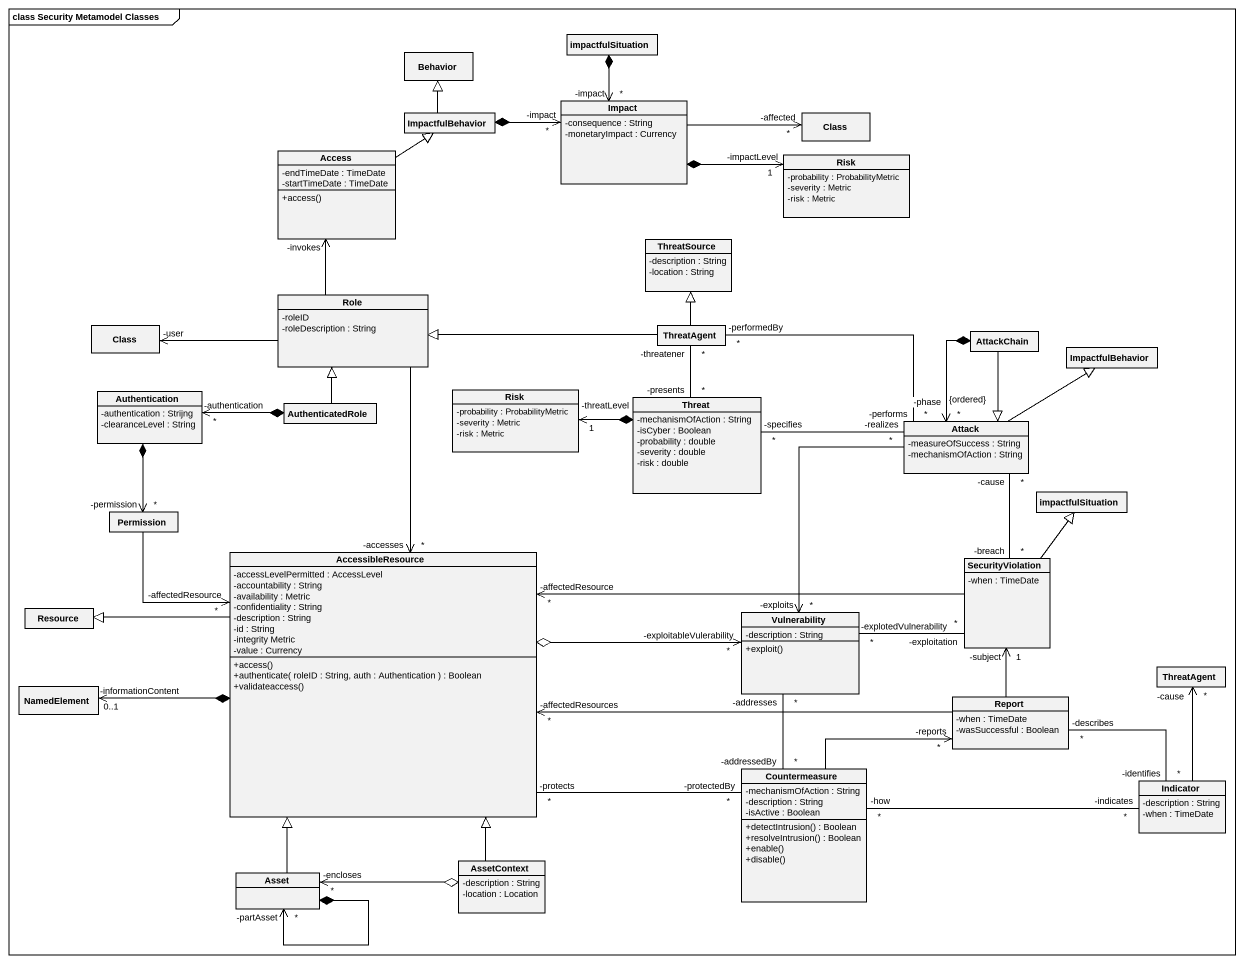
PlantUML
@startuml
mainframe class Security Metamodel Classes
hide circle
hide empty members
skinparam classAttributeIconSize 0
class Behavior
class impactfulSituation
class Impact {
  -consequence : String
  -monetaryImpact : Currency
}
class ImpactfulBehavior
class "Class" as Class_
class Access {
  -endTimeDate : TimeDate
  -startTimeDate : TimeDate
  +access()
}
class Risk {
  -probability : ProbabilityMetric
  -severity : Metric
  -risk : Metric
}
class ThreatSource {
  -description : String
  -location : String
}
class Role {
  -roleID
  -roleDescription : String
}
class "Class" as Class__2
class ThreatAgent
class AttackChain
class "ImpactfulBehavior" as ImpactfulBehavior_2
class Authentication {
  -authentication : Strijng
  -clearanceLevel : String
}
class AuthenticatedRole
class "Risk" as Risk_2 {
  -probability : ProbabilityMetric
  -severity : Metric
  -risk : Metric
}
class Threat {
  -mechanismOfAction : String
  -isCyber : Boolean
  -probability : double
  -severity : double
  -risk : double
}
class Attack {
  -measureOfSuccess : String
  -mechanismOfAction : String
}
class "impactfulSituation" as impactfulSituation_2
class Permission
class AccessibleResource {
  -accessLevelPermitted : AccessLevel
  -accountability : String
  -availability : Metric
  -confidentiality : String
  -description : String
  -id : String
  -integrity Metric
  -value : Currency
  +access()
  +authenticate( roleID : String, auth : Authentication ) : Boolean
  +validateaccess()
}
class SecurityViolation {
  -when : TimeDate
}
class Resource
class Vulnerability {
  -description : String
  +exploit()
}
class NamedElement
class "ThreatAgent" as ThreatAgent_2
class Report {
  -when : TimeDate
  -wasSuccessful : Boolean
}
class Countermeasure {
  -mechanismOfAction : String
  -description : String
  -isActive : Boolean
  +detectIntrusion() : Boolean
  +resolveIntrusion() : Boolean
  +enable()
  +disable()
}
class Indicator {
  -description : String
  -when : TimeDate
}
class Asset
class AssetContext {
  -description : String
  -location : Location
}
impactfulSituation *--> "-impact\n*" Impact
Impact -right-> "-affected\n*" Class_
Impact *-right-> "-impactLevel\n1" Risk
ImpactfulBehavior -up-|> Behavior
ImpactfulBehavior *-right-> "-impact\n*" Impact
Access -up-|> ImpactfulBehavior
Role -up-> "-invokes" Access
Role -left-> "-user" Class__2
Role --> "-accesses\n*" AccessibleResource
ThreatAgent -up-|> ThreatSource
ThreatAgent -left-|> Role
ThreatAgent "-performedBy\n*" -right- "-performs\n*" Attack
AttackChain --|> Attack
AttackChain *--> "*\n-phase\n{ordered}" Attack
Authentication *--> "*\n-permission" Permission
AuthenticatedRole -up-|> Role
AuthenticatedRole *-left-> "-authentication\n*" Authentication
Threat "-presents\n*" -up- "-threatener\n*" ThreatAgent
Threat *-left-> "-threatLevel\n1" Risk_2
Threat "-specifies\n*" -right- "-realizes\n*" Attack
Attack -up-|> ImpactfulBehavior_2
Attack --> "-exploits\n*" Vulnerability
Permission --> "-affectedResource\n*" AccessibleResource
AccessibleResource -left-|> Resource
AccessibleResource o-right-> "-exploitableVulerability\n*" Vulnerability
AccessibleResource *-left-> "-informationContent\n0..1" NamedElement
SecurityViolation "-breach\n*" -up- "-cause\n*" Attack
SecurityViolation -up-|> impactfulSituation_2
SecurityViolation -left-> "-affectedResource\n*" AccessibleResource
SecurityViolation "-exploitation\n*" -left- "-explotedVulnerability\n*" Vulnerability
Report -left-> "-affectedResources\n*" AccessibleResource
Report -up-> "-subject\n1" SecurityViolation
Countermeasure "-protectedBy\n*" -left- "-protects\n*" AccessibleResource
Countermeasure "-addressedBy\n*" -up- "-addresses\n*" Vulnerability
Countermeasure -right-> "-reports\n*" Report
Countermeasure "-how\n*" -right- "-indicates\n*" Indicator
Indicator -up-> "-cause\n*" ThreatAgent_2
Indicator "-identifies\n*" -left- "-describes\n*" Report
Asset -up-|> AccessibleResource
Asset *--> "-partAsset\n*" Asset
AssetContext -up-|> AccessibleResource
AssetContext o-left-> "-encloses\n*" Asset
@enduml
